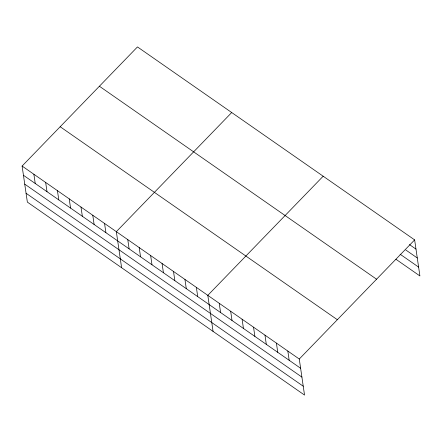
<?xml version="1.0" encoding="UTF-8"?>
<svg xmlns="http://www.w3.org/2000/svg" width="442" height="442" viewBox="0 0 442 442"><rect width="100%" height="100%" fill="white"/><g stroke="black" fill="none" stroke-linecap="round" stroke-linejoin="round"><path stroke-width="0.66" d="M22.1 166.054L299.273 359.026L304.532 395.076L27.36 202.105L22.1 166.054L137.468 46.924L414.64 239.895L419.9 275.946L395.944 259.266M231.707 112.533L116.34 231.663L121.6 267.714M323.174 176.214L207.806 295.344L213.066 331.395M299.273 359.026L414.64 239.895M409.452 244.57L415.988 249.117M405.844 250.012L417.276 257.973M400.098 254.205L418.607 267.095M99.395 86.234L376.567 279.206M60.173 126.738L337.345 319.71M23.448 175.281L300.615 368.252M24.735 184.132L301.908 377.103M26.067 193.253L303.24 386.225M287.836 351.064L289.184 360.291M276.405 343.108L277.753 352.329M264.973 335.147L266.316 344.368M253.537 327.185L254.885 336.412M242.105 319.223L243.448 328.45M230.669 311.267L232.017 320.489M219.238 303.306L220.586 312.527M196.37 287.383L197.718 296.61M184.938 279.427L186.286 288.648M173.507 271.465L174.85 280.687M162.07 263.504L163.418 272.731M150.639 255.542L151.982 264.769M139.202 247.586L140.55 256.808M127.771 239.625L129.119 248.852M104.561 223.464L105.903 232.685M92.781 215.26L94.124 224.486M80.996 207.06L82.345 216.287M69.217 198.861L70.565 208.083M57.438 190.657L58.786 199.883M45.659 182.458L47.007 191.679M33.879 174.253L35.227 183.48"/></g></svg>
